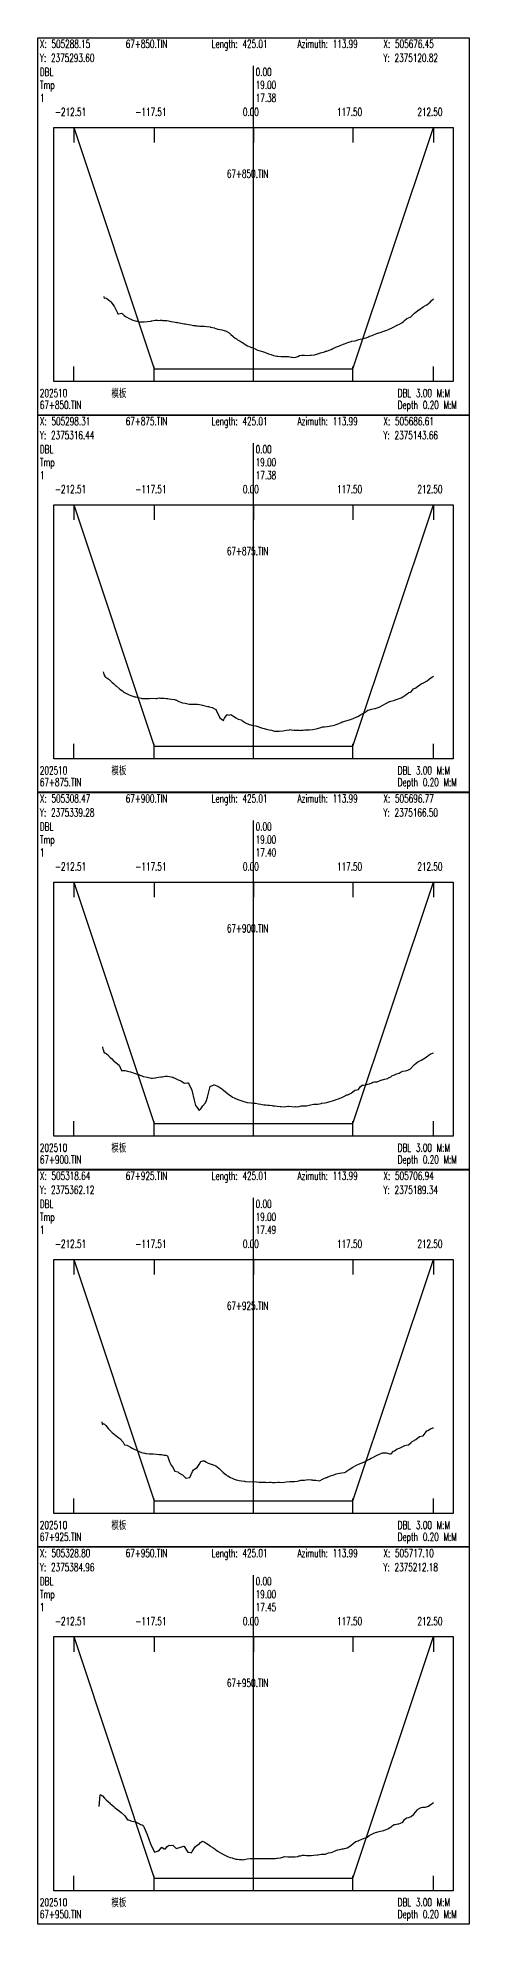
# Model space of a CAD drawing. Extents: x 1 to 171, y -4018 to -2673.
# Drawn here: x 1 to 171, y -3415 to -2673 of the extents above; entities that cross this region are included whole.
import ezdxf

# ---------------------------------------------------------------- set-up
doc = ezdxf.new("R2010")
doc.units = 0
doc.header["$MEASUREMENT"] = 0
doc.layers.add('LABELS', color=7, linetype='Continuous')
doc.layers.add('XSECTION', color=7, linetype='Continuous')
doc.styles.get("Standard").update_dxf_attribs({"font": 'txt.shx'})

msp = doc.modelspace()

# ---------------------------------------------------------------- linework, layer by layer
at = {"layer": 'XSECTION', "color": 0, "linetype": 'Continuous'}
for points in [[(1, -2672.58), (171, -2672.58), (171, -2821.04), (1, -2821.04), (1, -2672.58)], [(86, -2807.87), (86, -2683.63)], [(86, -2807.87), (86, -2683.63)], [(7.3, -2707.87), (164.71, -2707.87), (164.71, -2807.87), (7.3, -2807.87), (7.3, -2707.87)], [(15.17, -2707.87), (15.17, -2713.8)], [(15.17, -2707.87), (46.83, -2802.87)], [(15.17, -2707.87), (46.83, -2802.87)], [(46.83, -2707.87), (46.83, -2713.8)], [(86, -2707.87), (86, -2713.8)], [(125.17, -2707.87), (125.17, -2713.8)], [(125.17, -2802.87), (156.84, -2707.87)], [(125.17, -2802.87), (156.84, -2707.87)], [(156.84, -2707.87), (156.84, -2713.8)], [(15.17, -2807.87), (15.17, -2801.93)], [(46.83, -2807.87), (46.83, -2801.93)], [(46.83, -2802.87), (86, -2802.87)], [(46.83, -2802.87), (46.83, -2802.87)], [(46.83, -2802.87), (86, -2802.87)], [(86, -2807.87), (86, -2801.93)], [(86, -2802.87), (125.17, -2802.87)], [(86, -2802.87), (125.17, -2802.87)], [(125.17, -2807.87), (125.17, -2801.93)], [(125.17, -2802.87), (125.17, -2802.87)], [(156.84, -2807.87), (156.84, -2801.93)], [(1, -2821.05), (171, -2821.05), (171, -2969.52), (1, -2969.52), (1, -2821.05)], [(86, -2956.34), (86, -2832.11)], [(86, -2956.34), (86, -2832.11)], [(7.3, -2856.34), (164.71, -2856.34), (164.71, -2956.34), (7.3, -2956.34), (7.3, -2856.34)], [(15.17, -2856.34), (15.17, -2862.28)], [(15.17, -2856.34), (46.83, -2951.34)], [(15.17, -2856.34), (46.83, -2951.34)], [(46.83, -2856.34), (46.83, -2862.28)], [(86, -2856.34), (86, -2862.28)], [(125.17, -2856.34), (125.17, -2862.28)], [(125.17, -2951.34), (156.84, -2856.34)], [(125.17, -2951.34), (156.84, -2856.34)], [(156.84, -2856.34), (156.84, -2862.28)], [(15.17, -2956.34), (15.17, -2950.4)], [(46.83, -2956.34), (46.83, -2950.4)], [(46.83, -2951.34), (86, -2951.34)], [(46.83, -2951.34), (46.83, -2951.34)], [(46.83, -2951.34), (86, -2951.34)], [(86, -2956.34), (86, -2950.4)], [(86, -2951.34), (125.17, -2951.34)], [(86, -2951.34), (125.17, -2951.34)], [(125.17, -2956.34), (125.17, -2950.4)], [(125.17, -2951.34), (125.17, -2951.34)], [(156.84, -2956.34), (156.84, -2950.4)], [(1, -2969.53), (171, -2969.53), (171, -3118), (1, -3118), (1, -2969.53)], [(86, -3104.82), (86, -2980.58)], [(86, -3104.82), (86, -2980.58)], [(7.3, -3004.82), (164.71, -3004.82), (164.71, -3104.82), (7.3, -3104.82), (7.3, -3004.82)], [(15.17, -3004.82), (15.17, -3010.76)], [(15.17, -3004.82), (46.83, -3099.82)], [(15.17, -3004.82), (46.83, -3099.82)], [(46.83, -3004.82), (46.83, -3010.76)], [(86, -3004.82), (86, -3010.76)], [(125.17, -3004.82), (125.17, -3010.76)], [(125.17, -3099.82), (156.84, -3004.82)], [(125.17, -3099.82), (156.84, -3004.82)], [(156.84, -3004.82), (156.84, -3010.76)], [(15.17, -3104.82), (15.17, -3098.88)], [(46.83, -3104.82), (46.83, -3098.88)], [(46.83, -3099.82), (86, -3099.82)], [(46.83, -3099.82), (46.83, -3099.82)], [(46.83, -3099.82), (86, -3099.82)], [(86, -3104.82), (86, -3098.88)], [(86, -3099.82), (125.17, -3099.82)], [(86, -3099.82), (125.17, -3099.82)], [(125.17, -3104.82), (125.17, -3098.88)], [(125.17, -3099.82), (125.17, -3099.82)], [(156.84, -3104.82), (156.84, -3098.88)], [(1, -3118.01), (171, -3118.01), (171, -3266.47), (1, -3266.47), (1, -3118.01)], [(86, -3253.29), (86, -3129.06)], [(86, -3253.29), (86, -3129.06)], [(7.3, -3153.29), (164.71, -3153.29), (164.71, -3253.29), (7.3, -3253.29), (7.3, -3153.29)], [(15.17, -3153.29), (15.17, -3159.23)], [(15.17, -3153.29), (46.83, -3248.29)], [(15.17, -3153.29), (46.83, -3248.29)], [(46.83, -3153.29), (46.83, -3159.23)], [(86, -3153.29), (86, -3159.23)], [(125.17, -3153.29), (125.17, -3159.23)], [(125.17, -3248.29), (156.84, -3153.29)], [(125.17, -3248.29), (156.84, -3153.29)], [(156.84, -3153.29), (156.84, -3159.23)], [(15.17, -3253.29), (15.17, -3247.36)], [(46.83, -3253.29), (46.83, -3247.36)], [(46.83, -3248.29), (86, -3248.29)], [(46.83, -3248.29), (46.83, -3248.29)], [(46.83, -3248.29), (86, -3248.29)], [(86, -3253.29), (86, -3247.36)], [(86, -3248.29), (125.17, -3248.29)], [(86, -3248.29), (125.17, -3248.29)], [(125.17, -3253.29), (125.17, -3247.36)], [(125.17, -3248.29), (125.17, -3248.29)], [(156.84, -3253.29), (156.84, -3247.36)], [(1, -3266.48), (171, -3266.48), (171, -3414.95), (1, -3414.95), (1, -3266.48)], [(86, -3401.77), (86, -3277.53)], [(86, -3401.77), (86, -3277.53)], [(7.3, -3301.77), (164.71, -3301.77), (164.71, -3401.77), (7.3, -3401.77), (7.3, -3301.77)], [(15.17, -3301.77), (15.17, -3307.71)], [(15.17, -3301.77), (46.83, -3396.77)], [(15.17, -3301.77), (46.83, -3396.77)], [(46.83, -3301.77), (46.83, -3307.71)], [(86, -3301.77), (86, -3307.71)], [(125.17, -3301.77), (125.17, -3307.71)], [(125.17, -3396.77), (156.84, -3301.77)], [(125.17, -3396.77), (156.84, -3301.77)], [(156.84, -3301.77), (156.84, -3307.71)], [(15.17, -3401.77), (15.17, -3395.83)], [(46.83, -3401.77), (46.83, -3395.83)], [(46.83, -3396.77), (86, -3396.77)], [(46.83, -3396.77), (46.83, -3396.77)], [(46.83, -3396.77), (86, -3396.77)], [(86, -3401.77), (86, -3395.83)], [(86, -3396.77), (125.17, -3396.77)], [(86, -3396.77), (125.17, -3396.77)], [(125.17, -3401.77), (125.17, -3395.83)], [(125.17, -3396.77), (125.17, -3396.77)], [(156.84, -3401.77), (156.84, -3395.83)]]:
    msp.add_lwpolyline(points, dxfattribs=at)
at = {"layer": 'XSECTION', "color": 1, "linetype": 'Continuous'}
for points in [[(27, -2774.47), (27.04, -2774.67), (27.22, -2774.92), (27.24, -2774.97), (27.3, -2775.02), (27.65, -2774.97), (28.25, -2775.17), (29.6, -2776.27), (29.71, -2776.32), (29.79, -2776.47), (31.17, -2778.22), (32.42, -2780.82), (32.62, -2781.17), (32.88, -2781.22), (34.08, -2781.02), (35.05, -2781.82), (35.54, -2782.27), (36.16, -2782.57), (37, -2783.07), (37.68, -2783.37), (38.46, -2783.77), (39.44, -2784.02), (39.92, -2784.12), (40.31, -2784.17), (41.38, -2784.37), (41.79, -2784.37), (42.72, -2784.32), (42.84, -2784.32), (42.94, -2784.32), (44.3, -2784.22), (45.57, -2784.07), (45.76, -2784.02), (46, -2783.97), (47.22, -2783.77), (48.2, -2783.77), (48.68, -2783.82), (49.28, -2783.77), (49.87, -2783.77), (50.14, -2783.82), (50.88, -2783.82), (51.6, -2783.82), (51.89, -2783.82), (52.56, -2784.02), (53.06, -2784.17), (53.46, -2784.22), (54.51, -2784.42), (55.84, -2784.62), (55.93, -2784.57), (55.97, -2784.62), (56.09, -2784.62), (57.43, -2784.92), (58.72, -2785.17), (58.89, -2785.17), (59.12, -2785.22), (60.35, -2785.37), (61.34, -2785.62), (61.81, -2785.67), (62.39, -2785.77), (63, -2785.82), (63.27, -2785.92), (63.97, -2785.92), (64.73, -2786.02), (65.67, -2786.07), (66.19, -2786.07), (66.6, -2786.12), (67.65, -2786.17), (68.95, -2786.37), (69.11, -2786.42), (69.23, -2786.47), (70.57, -2786.72), (71.86, -2787.22), (72.03, -2787.27), (72.23, -2787.32), (73.49, -2787.47), (74.49, -2787.82), (74.95, -2787.92), (75.51, -2788.22), (76.41, -2788.67), (77.12, -2789.32), (77.86, -2789.97), (78.15, -2790.32), (78.79, -2790.77), (79.32, -2791.12), (79.75, -2791.42), (80.78, -2791.97), (82.07, -2792.82), (82.24, -2792.92), (82.38, -2793.02), (83.7, -2793.77), (85.01, -2794.32), (85.16, -2794.42), (85.35, -2794.47), (86.62, -2795.02), (87.64, -2795.47), (88.08, -2795.72), (88.63, -2795.82), (89.54, -2796.07), (90.27, -2796.32), (91, -2796.62), (91.91, -2796.92), (92.46, -2797.07), (92.9, -2797.22), (93.92, -2797.67), (95.19, -2797.82), (95.38, -2797.82), (95.53, -2797.87), (96.84, -2797.97), (98.16, -2797.97), (98.3, -2797.97), (98.47, -2797.97), (99.76, -2797.97), (100.78, -2798.32), (101.21, -2798.27), (101.75, -2798.42), (102.67, -2798.22), (103.41, -2798.02), (104.13, -2797.62), (105.03, -2797.52), (105.59, -2797.47), (106.04, -2797.52), (107.05, -2797.57), (108.31, -2797.52), (108.51, -2797.52), (108.67, -2797.52), (109.97, -2797.37), (111.3, -2796.97), (111.43, -2796.92), (111.59, -2796.87), (112.89, -2796.47), (113.93, -2796.12), (114.35, -2795.97), (114.87, -2795.87), (115.81, -2795.57), (116.56, -2795.27), (117.27, -2794.92), (118.15, -2794.52), (118.73, -2794.22), (119.19, -2794.12), (120.19, -2793.72), (121.43, -2793.17), (121.65, -2793.07), (121.82, -2793.07), (123.11, -2792.57), (124.45, -2792.07), (124.56, -2792.02), (124.71, -2792.02), (126.02, -2791.82), (127.08, -2791.47), (127.48, -2791.32), (127.99, -2791.22), (128.94, -2791.02), (129.71, -2790.82), (130.4, -2790.62), (131.27, -2790.22), (131.68, -2790.02), (131.86, -2789.97), (132.69, -2789.72), (133.32, -2789.52), (134.55, -2788.97), (134.78, -2788.87), (134.97, -2788.82), (136.24, -2788.42), (137.6, -2787.97), (137.7, -2787.92), (137.83, -2787.87), (139.16, -2787.37), (139.76, -2787.12), (140.62, -2786.72), (140.77, -2786.62), (141.11, -2786.47), (142.08, -2785.92), (142.85, -2785.57), (143.54, -2785.27), (144.39, -2784.77), (145, -2784.32), (145.48, -2783.87), (146.46, -2783.12), (147.67, -2782.52), (147.91, -2782.47), (148.11, -2782.22), (149.37, -2780.92), (150.74, -2779.87), (150.83, -2779.77), (150.95, -2779.72), (151.88, -2779.12), (152.29, -2778.82), (152.89, -2778.42), (153.75, -2777.97), (154.23, -2777.67), (155.63, -2776.62), (156, -2776.12), (156.84, -2775.32)], [(26.74, -2922.04), (26.87, -2922.69), (26.99, -2922.84), (27.12, -2923.29), (27.23, -2923.39), (27.39, -2923.79), (27.47, -2923.94), (27.64, -2924.09), (27.67, -2924.14), (27.82, -2924.19), (28.65, -2924.79), (28.92, -2924.94), (29.14, -2925.14), (30.38, -2926.29), (30.85, -2926.69), (31.84, -2927.59), (31.93, -2927.64), (33.3, -2928.94), (34.39, -2929.59), (34.76, -2929.99), (35.21, -2930.19), (36.21, -2930.74), (37.02, -2931.14), (37.67, -2931.39), (38.49, -2931.69), (38.93, -2931.84), (39.13, -2931.89), (39.65, -2931.99), (40.59, -2932.19), (41.77, -2932.49), (42.05, -2932.59), (42.28, -2932.59), (43.51, -2932.54), (43.98, -2932.54), (44.97, -2932.54), (45.05, -2932.54), (46.43, -2932.49), (47.54, -2932.54), (47.89, -2932.54), (48.32, -2932.49), (49.03, -2932.39), (49.35, -2932.44), (50.04, -2932.49), (50.81, -2932.49), (51.6, -2932.59), (52.27, -2932.64), (52.8, -2932.74), (53.73, -2932.89), (54.88, -2932.99), (55.19, -2933.09), (55.43, -2933.14), (56.65, -2933.74), (58.06, -2934.29), (58.11, -2934.29), (58.16, -2934.29), (59.13, -2934.49), (59.56, -2934.59), (60.69, -2934.79), (61.02, -2934.84), (61.44, -2934.89), (62.48, -2934.84), (63.32, -2934.79), (63.94, -2934.79), (64.72, -2934.94), (65.4, -2935.14), (65.95, -2935.24), (66.86, -2935.49), (68, -2935.69), (68.32, -2935.79), (68.58, -2935.89), (69.78, -2936.19), (71.2, -2936.99), (71.24, -2936.99), (71.28, -2937.14), (72.7, -2940.14), (73.83, -2940.99), (74.16, -2941.24), (74.28, -2940.84), (74.56, -2940.34), (75.62, -2938.94), (76.46, -2939.19), (77.08, -2938.94), (77.84, -2939.39), (78.54, -2939.79), (79.09, -2940.19), (80, -2940.74), (81.12, -2941.04), (81.46, -2941.19), (81.72, -2941.34), (82.91, -2942.19), (84.35, -2942.79), (84.37, -2942.79), (84.38, -2942.79), (84.4, -2942.79), (85.83, -2943.24), (86.98, -2943.39), (87.29, -2943.44), (87.68, -2943.59), (88.75, -2943.99), (89.61, -2944.24), (90.21, -2944.44), (90.96, -2944.64), (91.67, -2944.84), (92.24, -2944.94), (93.13, -2945.09), (94.24, -2945.39), (94.59, -2945.44), (94.87, -2945.44), (96.05, -2945.49), (97.5, -2945.34), (97.51, -2945.34), (97.52, -2945.34), (98.97, -2945.09), (100.13, -2944.89), (100.43, -2944.84), (100.8, -2944.89), (101.89, -2945.09), (102.76, -2945.04), (103.35, -2945.04), (104.08, -2945.09), (104.58, -2945.14), (104.8, -2945.09), (105.59, -2945.09), (106.26, -2944.94), (107.36, -2944.99), (107.72, -2944.99), (108.02, -2944.99), (109.18, -2944.84), (110.64, -2944.54), (110.64, -2944.54), (110.64, -2944.54), (112.1, -2944.14), (113.27, -2943.79), (113.56, -2943.74), (113.92, -2943.74), (115.02, -2943.59), (115.9, -2943.44), (116.48, -2943.34), (117.2, -2943.19), (117.94, -2943.04), (118.53, -2942.84), (119.4, -2942.54), (120.48, -2942.04), (120.86, -2941.84), (121.16, -2941.74), (122.32, -2941.44), (123.76, -2941.04), (123.78, -2941.04), (123.79, -2941.04), (125.24, -2940.49), (126.42, -2939.99), (126.7, -2939.84), (127.04, -2939.64), (128.15, -2938.99), (129.05, -2938.54), (129.61, -2938.19), (130.32, -2937.74), (131.07, -2937.24), (131.68, -2937.04), (132.53, -2936.79), (133.6, -2936.59), (133.87, -2936.54), (133.99, -2936.49), (134.31, -2936.39), (135.45, -2935.99), (136.88, -2935.19), (136.91, -2935.19), (136.94, -2935.19), (138.37, -2934.39), (139.57, -2933.84), (139.83, -2933.74), (140.16, -2933.59), (141.29, -2933.34), (142.2, -2933.04), (142.75, -2932.84), (143.44, -2932.59), (144.21, -2932.29), (144.83, -2931.89), (145.67, -2931.39), (146.72, -2930.64), (147, -2930.39), (147.13, -2930.29), (148.01, -2930.04), (148.59, -2929.34), (149.02, -2928.74), (150, -2928.34), (150.05, -2928.34), (150.08, -2928.29), (151.5, -2927.24), (152.05, -2926.79), (152.96, -2926.44), (153.06, -2926.44), (153.28, -2926.29), (154.42, -2925.64), (155.34, -2924.89), (155.88, -2924.44), (156.56, -2924.04), (156.84, -2923.84)], [(26.49, -3069.67), (26.7, -3070.67), (26.76, -3070.77), (27.01, -3071.62), (27.04, -3071.62), (27.07, -3071.72), (27.23, -3071.97), (27.45, -3072.07), (28, -3072.32), (28.13, -3072.42), (28.48, -3072.72), (29.59, -3073.82), (30.02, -3074.27), (30.98, -3075.27), (31.05, -3075.32), (31.11, -3075.37), (32.51, -3076.52), (33.05, -3076.92), (33.97, -3078.92), (34.06, -3079.07), (34.25, -3079.02), (35.43, -3079.02), (36.37, -3079.22), (36.89, -3079.42), (37.53, -3079.52), (38.35, -3079.72), (39, -3080.02), (39.8, -3080.32), (40.81, -3080.62), (41.26, -3080.77), (41.62, -3080.92), (42.72, -3081.37), (44.09, -3081.57), (44.16, -3081.57), (44.18, -3081.57), (45.17, -3081.92), (45.64, -3082.02), (46.18, -3082.02), (47.1, -3081.82), (47.19, -3081.82), (47.37, -3081.82), (48.56, -3081.67), (49.51, -3081.52), (50.02, -3081.52), (50.65, -3081.32), (51.23, -3081.22), (51.48, -3081.17), (52.14, -3081.22), (52.94, -3081.32), (53.93, -3081.57), (54.26, -3081.67), (54.4, -3081.77), (55.27, -3082.12), (55.86, -3082.37), (57.21, -3083.02), (57.32, -3083.07), (57.4, -3083.07), (58.78, -3083.97), (60.03, -3083.77), (60.24, -3083.77), (60.49, -3084.17), (61.7, -3086.77), (62.66, -3090.67), (63.15, -3092.72), (63.77, -3093.57), (64.61, -3094.77), (65.29, -3094.02), (66.07, -3092.92), (67.05, -3091.77), (67.53, -3090.77), (67.92, -3089.47), (68.99, -3085.27), (70.33, -3084.67), (70.45, -3084.62), (70.55, -3084.67), (71.91, -3085.12), (73.18, -3085.97), (73.37, -3086.12), (73.61, -3086.27), (74.83, -3087.22), (75.81, -3088.02), (76.29, -3088.42), (76.89, -3088.87), (77.75, -3089.42), (78.44, -3089.77), (79.21, -3090.12), (80.17, -3090.47), (80.67, -3090.67), (81.06, -3090.82), (82.13, -3091.17), (83.45, -3091.52), (83.59, -3091.57), (83.69, -3091.57), (85.05, -3091.77), (86.32, -3091.82), (86.5, -3091.82), (86.73, -3091.87), (87.96, -3092.12), (88.95, -3092.27), (89.42, -3092.37), (90.01, -3092.47), (90.88, -3092.52), (91.58, -3092.57), (92.34, -3092.62), (93.29, -3092.77), (93.8, -3092.87), (94.21, -3092.92), (95.26, -3092.97), (96.57, -3093.12), (96.72, -3093.12), (96.84, -3093.12), (98.18, -3093.22), (99.47, -3093.07), (99.64, -3093.07), (99.85, -3093.07), (101.1, -3093.17), (102.1, -3093.22), (102.56, -3093.17), (103.13, -3093.22), (104.02, -3093.17), (104.75, -3092.92), (105.48, -3092.87), (106.41, -3092.87), (106.94, -3092.87), (107.36, -3092.77), (108.4, -3092.52), (109.69, -3092.27), (109.85, -3092.27), (109.99, -3092.27), (111.31, -3092.22), (112.62, -3091.92), (112.77, -3091.87), (112.97, -3091.82), (114.23, -3091.72), (115.25, -3091.42), (115.69, -3091.32), (116.25, -3091.17), (117.15, -3090.97), (117.88, -3090.67), (118.61, -3090.37), (119.53, -3090.12), (120.07, -3089.92), (120.5, -3089.72), (121.53, -3089.22), (122.81, -3088.62), (122.99, -3088.57), (123.13, -3088.52), (124.45, -3087.92), (125.76, -3086.82), (125.91, -3086.72), (126.09, -3086.72), (127.37, -3086.42), (127.98, -3085.42), (128.83, -3084.77), (129.37, -3084.72), (130.29, -3084.62), (131.02, -3084.42), (131.74, -3084.22), (132.65, -3083.77), (133.03, -3083.52), (133.2, -3083.52), (133.65, -3083.42), (134.66, -3083.42), (135.93, -3082.87), (136.12, -3082.82), (136.28, -3082.77), (137.58, -3082.42), (138.91, -3082.07), (139.04, -3082.02), (139.21, -3081.92), (140.1, -3081.42), (140.5, -3081.12), (141.11, -3080.82), (141.96, -3080.52), (142.12, -3080.42), (142.49, -3080.32), (143.42, -3080.02), (144.17, -3079.57), (144.88, -3079.27), (145.77, -3079.07), (146.34, -3078.92), (146.8, -3078.82), (147.8, -3078.37), (149.05, -3077.02), (149.26, -3076.77), (149.43, -3076.62), (150.72, -3075.62), (152.06, -3074.92), (152.18, -3074.87), (152.33, -3074.77), (153.64, -3074.02), (154.69, -3073.27), (155.09, -3072.97), (155.25, -3072.82), (155.61, -3072.62), (156.55, -3072.12), (156.84, -3071.97)], [(26.24, -3217.29), (26.41, -3218.14), (26.63, -3218.14), (27.16, -3217.94), (27.34, -3218.09), (27.81, -3218.64), (28.8, -3219.84), (30.02, -3221.19), (30.26, -3221.39), (30.44, -3221.54), (31.72, -3222.59), (33.07, -3223.69), (33.18, -3223.74), (33.3, -3223.84), (34.63, -3225.29), (35.23, -3226.29), (36.09, -3226.44), (36.58, -3226.69), (37.55, -3227.24), (38.26, -3227.64), (39.01, -3227.99), (39.27, -3228.14), (39.86, -3228.39), (40.47, -3228.64), (40.96, -3228.89), (41.93, -3229.34), (43.14, -3229.59), (43.31, -3229.59), (43.39, -3229.59), (43.59, -3229.64), (44.85, -3229.89), (46.22, -3229.89), (46.31, -3229.89), (46.42, -3229.89), (47.77, -3229.99), (48.85, -3230.04), (49.23, -3230.09), (49.7, -3230.14), (50.69, -3230.29), (51.48, -3230.34), (52.15, -3230.64), (52.98, -3232.94), (53.61, -3234.24), (54.11, -3234.94), (55.07, -3236.59), (56.26, -3236.94), (56.53, -3237.29), (56.74, -3237.49), (57.98, -3238.14), (59.37, -3239.34), (59.44, -3239.39), (59.54, -3239.44), (60.9, -3239.09), (62, -3236.74), (62.36, -3236.09), (62.82, -3235.84), (63.82, -3235.14), (64.62, -3234.04), (65.28, -3232.79), (66.1, -3232.59), (66.74, -3232.59), (67.25, -3232.94), (68.2, -3233.54), (69.38, -3233.94), (69.66, -3233.99), (69.88, -3234.09), (71.12, -3234.54), (72.51, -3235.64), (72.58, -3235.69), (72.66, -3235.79), (74.04, -3237.19), (75.14, -3237.99), (75.5, -3238.29), (75.94, -3238.54), (76.96, -3239.09), (77.65, -3239.34), (78.42, -3239.74), (79.22, -3240.04), (79.88, -3240.24), (80.4, -3240.34), (81.33, -3240.49), (82.5, -3240.64), (82.79, -3240.69), (83.03, -3240.69), (84.25, -3240.79), (85.66, -3240.74), (85.71, -3240.74), (85.78, -3240.74), (87.17, -3240.89), (88.29, -3240.94), (88.63, -3240.94), (89.06, -3240.99), (90.09, -3241.04), (90.92, -3241.04), (91.55, -3241.09), (92.34, -3241.04), (93.01, -3241.04), (93.55, -3241.09), (94.47, -3241.14), (95.62, -3240.99), (95.93, -3240.94), (96.18, -3240.99), (97.39, -3241.14), (98.81, -3240.79), (98.85, -3240.79), (98.9, -3240.79), (100.31, -3240.74), (100.88, -3240.69), (101.77, -3240.69), (102.18, -3240.69), (103.23, -3240.64), (103.91, -3240.44), (104.68, -3240.24), (105.46, -3240.14), (106.14, -3240.19), (106.69, -3240.09), (107.6, -3239.99), (108.74, -3240.09), (109.06, -3240.09), (109.32, -3240.14), (110.52, -3240.19), (111.95, -3240.44), (111.98, -3240.44), (112.02, -3240.44), (113.44, -3239.64), (114.58, -3239.19), (114.9, -3239.09), (115.3, -3238.94), (116.36, -3238.54), (117.21, -3238.24), (117.82, -3238.04), (118.58, -3237.74), (119.28, -3237.54), (119.84, -3237.44), (120.74, -3237.34), (121.86, -3237.14), (122.2, -3237.04), (122.47, -3236.84), (123.66, -3236.04), (125.1, -3235.09), (125.12, -3235.09), (125.14, -3235.09), (126.58, -3234.24), (127.73, -3233.74), (128.03, -3233.59), (128.42, -3233.49), (129.49, -3233.09), (130.36, -3232.59), (130.95, -3232.29), (131.7, -3231.94), (132.41, -3231.59), (132.99, -3231.29), (133.87, -3230.79), (134.21, -3230.59), (134.98, -3230.24), (135.33, -3230.09), (135.62, -3229.99), (136.79, -3229.49), (138.25, -3229.44), (138.25, -3229.44), (138.26, -3229.44), (139.71, -3229.84), (140.27, -3229.84), (141.17, -3228.74), (141.54, -3228.59), (142.63, -3227.84), (143.5, -3227.54), (144.09, -3227.29), (144.81, -3226.89), (145.32, -3226.64), (145.55, -3226.54), (146.13, -3226.44), (147.01, -3226.24), (148.09, -3225.34), (148.47, -3224.99), (148.76, -3224.84), (149.93, -3224.14), (151.37, -3222.99), (151.38, -3222.99), (151.39, -3222.99), (152.84, -3222.69), (154.02, -3221.14), (154.3, -3220.84), (154.65, -3220.59), (155.76, -3220.04), (156.65, -3219.64), (156.84, -3219.54)], [(25.16, -3368.67), (25.47, -3365.57), (25.6, -3364.07), (25.82, -3364.02), (26.32, -3364.22), (26.55, -3364.37), (27.33, -3365.27), (28.01, -3366.02), (29.07, -3366.92), (29.35, -3367.17), (29.47, -3367.27), (30.36, -3368.12), (30.93, -3368.62), (31.37, -3369.02), (32.35, -3369.77), (32.39, -3369.77), (32.42, -3369.82), (33.85, -3370.97), (35.04, -3371.97), (35.31, -3372.22), (35.63, -3372.62), (36.42, -3373.82), (36.77, -3373.87), (37.67, -3374.22), (38.22, -3374.37), (38.91, -3374.47), (39.68, -3374.67), (40.3, -3374.97), (41.14, -3375.42), (41.47, -3375.67), (42.19, -3375.82), (42.6, -3376.02), (42.93, -3376.82), (44.06, -3379.62), (45.47, -3383.32), (45.52, -3383.47), (45.56, -3383.57), (46.98, -3386.52), (48.19, -3386.22), (48.44, -3386.02), (48.75, -3386.07), (49.9, -3384.62), (50.82, -3385.22), (51.36, -3385.32), (52.03, -3384.37), (52.82, -3383.77), (53.45, -3383.92), (54.28, -3383.82), (55.31, -3384.92), (55.74, -3385.17), (56.08, -3385.02), (57.2, -3384.62), (58.59, -3384.22), (58.66, -3384.27), (58.71, -3384.32), (60.12, -3386.57), (61.34, -3386.72), (61.57, -3386.87), (61.87, -3386.37), (63.03, -3384.52), (63.97, -3383.67), (64.49, -3383.57), (65.15, -3382.82), (65.95, -3382.22), (66.6, -3382.57), (67.41, -3382.97), (68.43, -3383.72), (68.87, -3384.02), (69.23, -3384.32), (70.33, -3385.02), (71.71, -3386.02), (71.79, -3386.07), (71.86, -3386.12), (73.25, -3386.97), (74.48, -3387.67), (74.71, -3387.82), (74.99, -3387.92), (75.81, -3388.27), (76.17, -3388.42), (76.82, -3388.62), (77.63, -3388.87), (77.83, -3388.92), (78.27, -3389.07), (79.09, -3389.27), (79.74, -3389.32), (80.55, -3389.42), (81.55, -3389.52), (82.01, -3389.57), (82.37, -3389.47), (83.47, -3389.17), (84.83, -3389.02), (84.92, -3389.02), (85, -3389.02), (86.38, -3389.02), (87.63, -3389.02), (87.84, -3389.07), (88.11, -3389.07), (89.3, -3389.07), (90.26, -3389.12), (90.76, -3389.07), (91.39, -3389.07), (92.22, -3389.07), (92.89, -3389.02), (93.68, -3389.02), (94.67, -3389.02), (95.14, -3388.97), (95.52, -3388.92), (96.6, -3388.77), (97.95, -3388.37), (98.06, -3388.32), (98.15, -3388.32), (99.52, -3388.37), (100.78, -3388.47), (100.98, -3388.42), (101.23, -3388.47), (102.44, -3388.42), (103.41, -3388.22), (103.9, -3388.07), (104.51, -3387.97), (105.36, -3387.77), (106.04, -3387.82), (106.82, -3387.92), (107.79, -3387.92), (108.27, -3387.87), (108.67, -3387.87), (109.73, -3387.77), (111.07, -3387.62), (111.19, -3387.57), (111.3, -3387.57), (112.65, -3387.37), (113.92, -3387.37), (114.11, -3387.37), (114.35, -3387.32), (115.57, -3386.87), (116.55, -3386.67), (117.03, -3386.57), (117.63, -3386.32), (118.49, -3385.92), (119.18, -3385.72), (119.95, -3385.52), (120.91, -3385.32), (121.41, -3385.22), (121.81, -3385.12), (122.87, -3384.82), (124.19, -3384.07), (124.28, -3383.97), (124.33, -3383.97), (125.29, -3383.17), (125.79, -3382.77), (126.3, -3382.42), (127.25, -3382.12), (127.31, -3382.07), (127.47, -3382.02), (128.71, -3381.52), (129.7, -3381.12), (130.17, -3380.92), (130.74, -3380.62), (131.62, -3380.07), (132.33, -3379.67), (133.08, -3379.22), (134.02, -3378.82), (134.54, -3378.67), (134.96, -3378.57), (136, -3378.37), (137.3, -3378.02), (137.41, -3377.97), (137.46, -3377.97), (137.59, -3377.87), (138.92, -3377.37), (140.22, -3376.57), (140.38, -3376.42), (140.58, -3376.27), (141.45, -3375.72), (141.84, -3375.72), (142.85, -3375.47), (143.3, -3375.42), (143.86, -3375.22), (144.76, -3374.72), (145.49, -3373.67), (146.22, -3373.12), (147.14, -3372.87), (147.68, -3372.62), (148.11, -3372.52), (149.14, -3371.57), (150.42, -3370.02), (150.54, -3369.77), (150.6, -3369.77), (151.55, -3369.22), (152.06, -3368.97), (152.56, -3368.87), (153.52, -3368.82), (153.57, -3368.82), (153.7, -3368.82), (154.97, -3368.52), (155.99, -3367.72), (156.43, -3367.42), (156.84, -3367.07)]]:
    msp.add_lwpolyline(points, dxfattribs=at)

# ---------------------------------------------------------------- texts
at = {"layer": 'LABELS', "color": 0, "width": 0.666667}
for s, height, p in [('Y: 2375293.60', 3.1482, (1.85, -2682.1)), ('X: 505288.15', 3.1482, (1.85, -2676.58)), ('67+850.TIN', 3.148, (35.68, -2676.58)), ('Length: 425.01', 3.1482, (69.51, -2676.58)), ('Azimuth: 113.99', 3.1482, (103.34, -2676.58)), ('Y: 2375120.82', 3.1482, (137.17, -2682.1)), ('X: 505676.45', 3.1482, (137.17, -2676.58)), ('DBL', 3.148, (1.85, -2687.63)), ('0.00', 3.148, (86.85, -2687.63)), ('0.00', 3.148, (86.85, -2687.63)), ('Tmp', 3.148, (1.85, -2692.73)), ('19.00', 3.148, (86.85, -2692.73)), ('19.00', 3.148, (86.85, -2692.73)), ('-212.51', 3.148, (7.82, -2703.36)), ('-117.51', 3.148, (39.49, -2703.36)), ('0.00', 3.148, (81.81, -2703.36)), ('117.50', 3.148, (118.87, -2703.36)), ('212.50', 3.148, (150.54, -2703.36)), ('67+850.TIN', 3.148, (75.51, -2727.68)), ('模板', 3.148, (30.04, -2813.99)), ('DBL 3.00 M:M', 3.1482, (142.81, -2813.99)), ('67+850.TIN', 3.148, (1.85, -2818.67)), ('Depth 0.20 M:M', 3.1482, (142.81, -2818.67)), ('Y: 2375316.44', 3.1482, (1.85, -2830.58)), ('X: 505298.31', 3.1482, (1.85, -2825.05)), ('67+875.TIN', 3.148, (35.68, -2825.05)), ('Length: 425.01', 3.1482, (69.51, -2825.05)), ('Azimuth: 113.99', 3.1482, (103.34, -2825.05)), ('Y: 2375143.66', 3.1482, (137.17, -2830.58)), ('X: 505686.61', 3.1482, (137.17, -2825.05)), ('DBL', 3.148, (1.85, -2836.11)), ('0.00', 3.148, (86.85, -2836.11)), ('0.00', 3.148, (86.85, -2836.11)), ('Tmp', 3.148, (1.85, -2841.21)), ('19.00', 3.148, (86.85, -2841.21)), ('19.00', 3.148, (86.85, -2841.21)), ('-212.51', 3.148, (7.82, -2851.84)), ('-117.51', 3.148, (39.49, -2851.84)), ('0.00', 3.148, (81.81, -2851.84)), ('117.50', 3.148, (118.87, -2851.84)), ('212.50', 3.148, (150.54, -2851.84)), ('67+875.TIN', 3.148, (75.51, -2876.16)), ('模板', 3.148, (30.04, -2962.47)), ('DBL 3.00 M:M', 3.1482, (142.81, -2962.47)), ('67+875.TIN', 3.148, (1.85, -2967.14)), ('Depth 0.20 M:M', 3.1482, (142.81, -2967.14)), ('Y: 2375339.28', 3.1482, (1.85, -2979.06)), ('X: 505308.47', 3.1482, (1.85, -2973.53)), ('67+900.TIN', 3.148, (35.68, -2973.53)), ('Length: 425.01', 3.1482, (69.51, -2973.53)), ('Azimuth: 113.99', 3.1482, (103.34, -2973.53)), ('Y: 2375166.50', 3.1482, (137.17, -2979.06)), ('X: 505696.77', 3.1482, (137.17, -2973.53)), ('DBL', 3.148, (1.85, -2984.58)), ('0.00', 3.148, (86.85, -2984.58)), ('0.00', 3.148, (86.85, -2984.58)), ('Tmp', 3.148, (1.85, -2989.68)), ('19.00', 3.148, (86.85, -2989.68)), ('19.00', 3.148, (86.85, -2989.68)), ('-212.51', 3.148, (7.82, -3000.31)), ('-117.51', 3.148, (39.49, -3000.31)), ('0.00', 3.148, (81.81, -3000.31)), ('117.50', 3.148, (118.87, -3000.31)), ('212.50', 3.148, (150.54, -3000.31)), ('67+900.TIN', 3.148, (75.51, -3024.63)), ('模板', 3.148, (30.04, -3110.94)), ('DBL 3.00 M:M', 3.1482, (142.81, -3110.94)), ('67+900.TIN', 3.148, (1.85, -3115.62)), ('Depth 0.20 M:M', 3.1482, (142.81, -3115.62)), ('Y: 2375362.12', 3.1482, (1.85, -3127.53)), ('X: 505318.64', 3.1482, (1.85, -3122.01)), ('67+925.TIN', 3.148, (35.68, -3122.01)), ('Length: 425.01', 3.1482, (69.51, -3122.01)), ('Azimuth: 113.99', 3.1482, (103.34, -3122.01)), ('Y: 2375189.34', 3.1482, (137.17, -3127.53)), ('X: 505706.94', 3.1482, (137.17, -3122.01)), ('DBL', 3.148, (1.85, -3133.06)), ('0.00', 3.148, (86.85, -3133.06)), ('0.00', 3.148, (86.85, -3133.06)), ('Tmp', 3.148, (1.85, -3138.16)), ('19.00', 3.148, (86.85, -3138.16)), ('19.00', 3.148, (86.85, -3138.16)), ('-212.51', 3.148, (7.82, -3148.79)), ('-117.51', 3.148, (39.49, -3148.79)), ('0.00', 3.148, (81.81, -3148.79)), ('117.50', 3.148, (118.87, -3148.79)), ('212.50', 3.148, (150.54, -3148.79)), ('67+925.TIN', 3.148, (75.51, -3173.11)), ('模板', 3.148, (30.04, -3259.42)), ('DBL 3.00 M:M', 3.1482, (142.81, -3259.42)), ('67+925.TIN', 3.148, (1.85, -3264.09)), ('Depth 0.20 M:M', 3.1482, (142.81, -3264.09)), ('Y: 2375384.96', 3.1482, (1.85, -3276.01)), ('X: 505328.80', 3.1482, (1.85, -3270.48)), ('67+950.TIN', 3.148, (35.68, -3270.48)), ('Length: 425.01', 3.1482, (69.51, -3270.48)), ('Azimuth: 113.99', 3.1482, (103.34, -3270.48)), ('Y: 2375212.18', 3.1482, (137.17, -3276.01)), ('X: 505717.10', 3.1482, (137.17, -3270.48)), ('DBL', 3.148, (1.85, -3281.53)), ('0.00', 3.148, (86.85, -3281.53)), ('0.00', 3.148, (86.85, -3281.53)), ('Tmp', 3.148, (1.85, -3286.64)), ('19.00', 3.148, (86.85, -3286.64)), ('19.00', 3.148, (86.85, -3286.64)), ('-212.51', 3.148, (7.82, -3297.27)), ('-117.51', 3.148, (39.49, -3297.27)), ('0.00', 3.148, (81.81, -3297.27)), ('117.50', 3.148, (118.87, -3297.27)), ('212.50', 3.148, (150.54, -3297.27)), ('67+950.TIN', 3.148, (75.51, -3321.58)), ('模板', 3.148, (30.04, -3407.89)), ('DBL 3.00 M:M', 3.1482, (142.81, -3407.89)), ('67+950.TIN', 3.148, (1.85, -3412.57)), ('Depth 0.20 M:M', 3.1482, (142.81, -3412.57))]:
    msp.add_text(s, height=height, dxfattribs=at).set_placement(p)
at = {"layer": 'LABELS', "color": 1, "width": 0.666667}
for s, height, p in [('1', 3.15, (1.85, -2697.83)), ('17.38', 3.148, (86.85, -2697.83)), ('17.38', 3.148, (86.85, -2697.83)), ('202510', 3.148, (1.85, -2813.99)), ('1', 3.15, (1.85, -2846.31)), ('17.38', 3.148, (86.85, -2846.31)), ('17.38', 3.148, (86.85, -2846.31)), ('202510', 3.148, (1.85, -2962.47)), ('1', 3.15, (1.85, -2994.78)), ('17.40', 3.148, (86.85, -2994.78)), ('17.40', 3.148, (86.85, -2994.78)), ('202510', 3.148, (1.85, -3110.94)), ('1', 3.15, (1.85, -3143.26)), ('17.49', 3.148, (86.85, -3143.26)), ('17.49', 3.148, (86.85, -3143.26)), ('202510', 3.148, (1.85, -3259.42)), ('1', 3.15, (1.85, -3291.74)), ('17.45', 3.148, (86.85, -3291.74)), ('17.45', 3.148, (86.85, -3291.74)), ('202510', 3.148, (1.85, -3407.89))]:
    msp.add_text(s, height=height, dxfattribs=at).set_placement(p)

doc.saveas('drawing.dxf')
